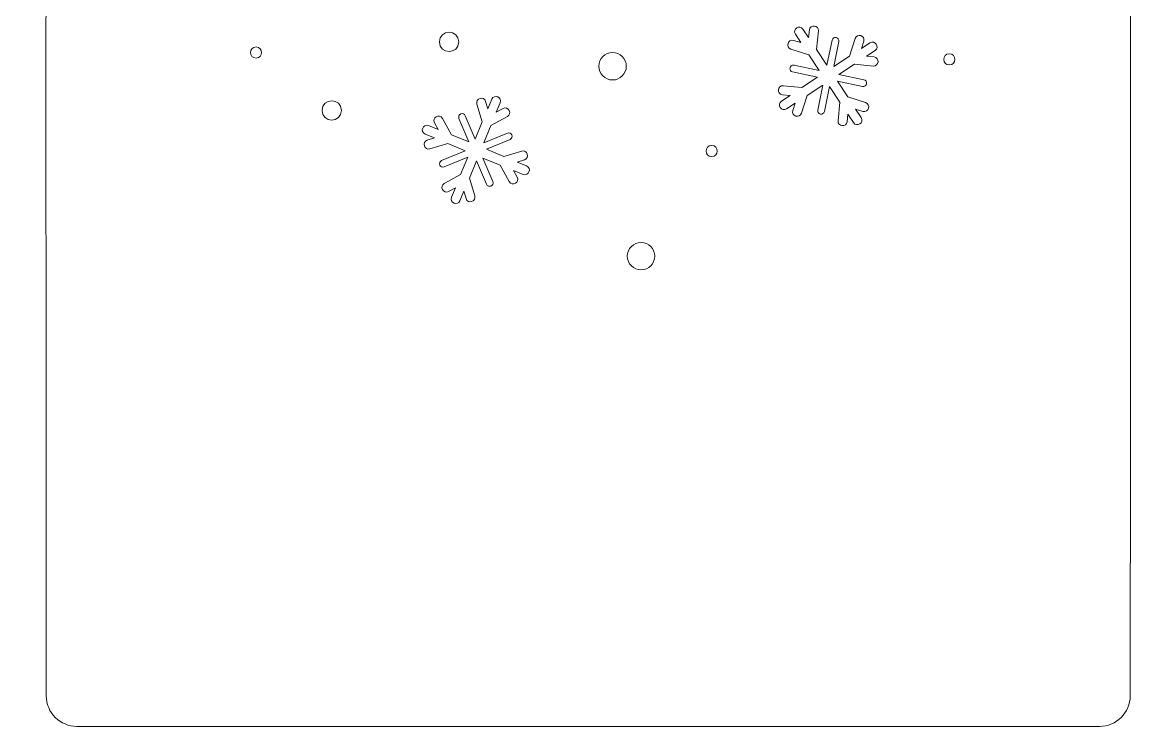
# Model space of a CAD drawing. Header units: inches. Extents: x 0.8 to 13, y 0.4 to 9.6.
# Drawn here: x 0.76 to 5.92, y 4.01 to 7.22 of the extents above; entities that cross this region are included whole.
import ezdxf

# ---------------------------------------------------------------- set-up
doc = ezdxf.new("R2010")
doc.units = ezdxf.units.IN
doc.header["$MEASUREMENT"] = 0
doc.layers.add('_U+0421_U+043B_U+043E_U+0439 1', color=7, linetype='Continuous')

msp = doc.modelspace()

# ---------------------------------------------------------------- linework, layer by layer
at = {"layer": '_U+0421_U+043B_U+043E_U+0439 1', "color": 12, "lineweight": 9, "true_color": 0xe30613}
msp.add_open_spline([(3.7548, 9.3696), (3.5258, 9.5986), (3.1544, 9.599), (2.9252, 9.3696), (0.7618, 7.2144), (0.8683, 7.3365), (0.8683, 7.1998), (0.8683, 5.1443), (0.869, 4.4131), (0.8694, 4.1545), (0.8696, 4.0772), (0.9323, 4.0147), (1.0095, 4.0147), (1.0879, 4.0147), (5.5919, 4.0147), (5.6703, 4.0147), (5.7476, 4.0147), (5.8103, 4.0772), (5.8105, 4.1545), (5.8117, 4.8679), (5.8116, 7.2133), (5.8116, 7.2003), (5.8116, 7.3365), (5.9162, 7.2164), (3.7548, 9.3696)], degree=3, knots=[0, 0, 0, 0, 1, 1, 1, 2, 2, 2, 3, 3, 3, 4, 4, 4, 5, 5, 5, 6, 6, 6, 7, 7, 7, 8, 8, 8, 8], dxfattribs=at)
at = {"layer": '_U+0421_U+043B_U+043E_U+0439 1', "color": 7, "lineweight": 9, "true_color": 0xffffff}
for points, knots in [([(2.6617, 7.1346), (2.6617, 7.0765), (2.7497, 7.0764), (2.7497, 7.1346), (2.7497, 7.1927), (2.6617, 7.1928), (2.6617, 7.1346)], [0, 0, 0, 0, 1, 1, 1, 2, 2, 2, 2]), ([(4.6431, 7.0659), (4.6431, 7.0659), (4.6083, 7.0694), (4.6083, 7.0694), (4.6083, 7.0694), (4.6473, 7.0951), (4.6473, 7.0951), (4.6705, 7.1103), (4.6465, 7.1443), (4.6244, 7.1298), (4.6244, 7.1298), (4.5854, 7.1042), (4.5854, 7.1042), (4.5854, 7.1042), (4.596, 7.1375), (4.596, 7.1375), (4.6044, 7.1634), (4.5647, 7.1758), (4.5563, 7.15), (4.5563, 7.15), (4.5304, 7.0689), (4.5304, 7.0689), (4.5304, 7.0689), (4.4588, 7.0218), (4.4588, 7.0218), (4.4588, 7.0218), (4.4823, 7.1358), (4.4823, 7.1358), (4.4864, 7.156), (4.4559, 7.1622), (4.4517, 7.1421), (4.4517, 7.1421), (4.4282, 7.0281), (4.4282, 7.0281), (4.4282, 7.0281), (4.3811, 7.0997), (4.3811, 7.0997), (4.3811, 7.0997), (4.3894, 7.1844), (4.3894, 7.1844), (4.3919, 7.2115), (4.351, 7.215), (4.348, 7.1887), (4.348, 7.1887), (4.3445, 7.1538), (4.3445, 7.1538), (4.3445, 7.1538), (4.3188, 7.1928), (4.3188, 7.1928), (4.3039, 7.2155), (4.2692, 7.1927), (4.2841, 7.17), (4.2841, 7.17), (4.3098, 7.131), (4.3098, 7.131), (4.3098, 7.131), (4.2764, 7.1415), (4.2764, 7.1415), (4.2496, 7.1496), (4.2393, 7.1093), (4.2639, 7.1018), (4.2639, 7.1018), (4.345, 7.0759), (4.345, 7.0759), (4.345, 7.0759), (4.3921, 7.0043), (4.3921, 7.0043), (4.3921, 7.0043), (4.2781, 7.0278), (4.2781, 7.0278), (4.2579, 7.032), (4.2517, 7.0014), (4.2717, 6.9973), (4.2717, 6.9973), (4.3858, 6.9738), (4.3858, 6.9738), (4.3858, 6.9738), (4.3142, 6.9267), (4.3142, 6.9267), (4.3142, 6.9267), (4.2295, 6.9349), (4.2295, 6.9349), (4.2029, 6.9379), (4.1981, 6.8966), (4.2252, 6.8935), (4.2252, 6.8935), (4.2601, 6.89), (4.2601, 6.89), (4.2601, 6.89), (4.2211, 6.8644), (4.2211, 6.8644), (4.1984, 6.8494), (4.2212, 6.8147), (4.2439, 6.8296), (4.2439, 6.8296), (4.2829, 6.8553), (4.2829, 6.8553), (4.2829, 6.8553), (4.2724, 6.8219), (4.2724, 6.8219), (4.264, 6.7961), (4.3037, 6.7836), (4.3121, 6.8095), (4.3121, 6.8095), (4.338, 6.8905), (4.338, 6.8905), (4.338, 6.8905), (4.4096, 6.9376), (4.4096, 6.9376), (4.4096, 6.9376), (4.3861, 6.8236), (4.3861, 6.8236), (4.3844, 6.8154), (4.39, 6.8069), (4.3982, 6.8052), (4.4064, 6.8035), (4.4149, 6.8091), (4.4166, 6.8173), (4.4166, 6.8173), (4.4401, 6.9313), (4.4401, 6.9313), (4.4401, 6.9313), (4.4872, 6.8597), (4.4872, 6.8597), (4.4872, 6.8597), (4.479, 6.775), (4.479, 6.775), (4.4764, 6.748), (4.5174, 6.7444), (4.5204, 6.7708), (4.5204, 6.7708), (4.5239, 6.8056), (4.5239, 6.8056), (4.5239, 6.8056), (4.5495, 6.7666), (4.5495, 6.7666), (4.5644, 6.7439), (4.5992, 6.7668), (4.5842, 6.7895), (4.5842, 6.7895), (4.5586, 6.8285), (4.5586, 6.8285), (4.5586, 6.8285), (4.592, 6.8179), (4.592, 6.8179), (4.6046, 6.8141), (4.6148, 6.8218), (4.6175, 6.8317), (4.6201, 6.8415), (4.6171, 6.8538), (4.6044, 6.8576), (4.6044, 6.8576), (4.5234, 6.8835), (4.5234, 6.8835), (4.5234, 6.8835), (4.4763, 6.9551), (4.4763, 6.9551), (4.4763, 6.9551), (4.5903, 6.9316), (4.5903, 6.9316), (4.5985, 6.9299), (4.607, 6.9355), (4.6087, 6.9437), (4.6104, 6.952), (4.6048, 6.9605), (4.5966, 6.9622), (4.5966, 6.9622), (4.4826, 6.9857), (4.4826, 6.9857), (4.4826, 6.9857), (4.5542, 7.0328), (4.5542, 7.0328), (4.5542, 7.0328), (4.6389, 7.0245), (4.6389, 7.0245), (4.652, 7.023), (4.6601, 7.0324), (4.6611, 7.0432), (4.6626, 7.0533), (4.6563, 7.0644), (4.6431, 7.0659)], [0, 0, 0, 0, 1, 1, 1, 2, 2, 2, 3, 3, 3, 4, 4, 4, 5, 5, 5, 6, 6, 6, 7, 7, 7, 8, 8, 8, 9, 9, 9, 10, 10, 10, 11, 11, 11, 12, 12, 12, 13, 13, 13, 14, 14, 14, 15, 15, 15, 16, 16, 16, 17, 17, 17, 18, 18, 18, 19, 19, 19, 20, 20, 20, 21, 21, 21, 22, 22, 22, 23, 23, 23, 24, 24, 24, 25, 25, 25, 26, 26, 26, 27, 27, 27, 28, 28, 28, 29, 29, 29, 30, 30, 30, 31, 31, 31, 32, 32, 32, 33, 33, 33, 34, 34, 34, 35, 35, 35, 36, 36, 36, 37, 37, 37, 38, 38, 38, 39, 39, 39, 40, 40, 40, 41, 41, 41, 42, 42, 42, 43, 43, 43, 44, 44, 44, 45, 45, 45, 46, 46, 46, 47, 47, 47, 48, 48, 48, 49, 49, 49, 50, 50, 50, 51, 51, 51, 52, 52, 52, 53, 53, 53, 54, 54, 54, 55, 55, 55, 56, 56, 56, 57, 57, 57, 58, 58, 58, 59, 59, 59, 60, 60, 60, 60]), ([(1.8261, 7.1114), (1.7924, 7.1114), (1.7924, 7.0605), (1.8261, 7.0605), (1.8597, 7.0605), (1.8597, 7.1114), (1.8261, 7.1114)], [0, 0, 0, 0, 1, 1, 1, 2, 2, 2, 2]), ([(3.4511, 7.086), (3.4165, 7.086), (3.3886, 7.058), (3.3886, 7.0235), (3.3886, 6.989), (3.4165, 6.961), (3.4511, 6.961), (3.4856, 6.961), (3.5136, 6.989), (3.5136, 7.0235), (3.5136, 7.058), (3.4856, 7.086), (3.4511, 7.086)], [0, 0, 0, 0, 1, 1, 1, 2, 2, 2, 3, 3, 3, 4, 4, 4, 4]), ([(4.9858, 7.0802), (4.9521, 7.0802), (4.9521, 7.0293), (4.9858, 7.0293), (5.0194, 7.0293), (5.0195, 7.0802), (4.9858, 7.0802)], [0, 0, 0, 0, 1, 1, 1, 2, 2, 2, 2]), ([(2.127, 6.8221), (2.127, 6.764), (2.2149, 6.7639), (2.2149, 6.8221), (2.2149, 6.8802), (2.127, 6.8803), (2.127, 6.8221)], [0, 0, 0, 0, 1, 1, 1, 2, 2, 2, 2]), ([(3.0589, 6.5693), (3.0589, 6.5693), (3.0157, 6.587), (3.0157, 6.587), (3.0157, 6.587), (3.0492, 6.5971), (3.0492, 6.5971), (3.0759, 6.6055), (3.0616, 6.6447), (3.0372, 6.6369), (3.0372, 6.6369), (2.9556, 6.6126), (2.9556, 6.6126), (2.9556, 6.6126), (2.8763, 6.6452), (2.8763, 6.6452), (2.8763, 6.6452), (2.9837, 6.6901), (2.9837, 6.6901), (3.0027, 6.698), (2.9907, 6.7268), (2.9717, 6.7188), (2.9717, 6.7188), (2.8643, 6.674), (2.8643, 6.674), (2.8643, 6.674), (2.8968, 6.7533), (2.8968, 6.7533), (2.8968, 6.7533), (2.9714, 6.7942), (2.9714, 6.7942), (2.9832, 6.8004), (2.9845, 6.8127), (2.9793, 6.8222), (2.9748, 6.8313), (2.9633, 6.837), (2.9516, 6.8308), (2.9516, 6.8308), (2.9209, 6.814), (2.9209, 6.814), (2.9209, 6.814), (2.9386, 6.8572), (2.9386, 6.8572), (2.9438, 6.8698), (2.9369, 6.8799), (2.9275, 6.8838), (2.9181, 6.8877), (2.9053, 6.8856), (2.9002, 6.873), (2.9002, 6.873), (2.8824, 6.8298), (2.8824, 6.8298), (2.8824, 6.8298), (2.8723, 6.8633), (2.8723, 6.8633), (2.8647, 6.8894), (2.8249, 6.8773), (2.8325, 6.8513), (2.8325, 6.8513), (2.8568, 6.7697), (2.8568, 6.7697), (2.8568, 6.7697), (2.8243, 6.6904), (2.8243, 6.6904), (2.8243, 6.6904), (2.7794, 6.7978), (2.7794, 6.7978), (2.7762, 6.8056), (2.7667, 6.8095), (2.759, 6.8062), (2.7512, 6.803), (2.7473, 6.7936), (2.7506, 6.7858), (2.7506, 6.7858), (2.7955, 6.6784), (2.7955, 6.6784), (2.7955, 6.6784), (2.7162, 6.711), (2.7162, 6.711), (2.7162, 6.711), (2.6753, 6.7856), (2.6753, 6.7856), (2.6621, 6.8093), (2.6263, 6.7892), (2.6387, 6.7657), (2.6387, 6.7657), (2.6554, 6.735), (2.6554, 6.735), (2.6554, 6.735), (2.6122, 6.7527), (2.6122, 6.7527), (2.5871, 6.7631), (2.5713, 6.7246), (2.5964, 6.7143), (2.5964, 6.7143), (2.6396, 6.6965), (2.6396, 6.6965), (2.6396, 6.6965), (2.6061, 6.6864), (2.6061, 6.6864), (2.5794, 6.678), (2.5937, 6.6389), (2.6182, 6.6466), (2.6182, 6.6466), (2.6997, 6.6709), (2.6997, 6.6709), (2.6997, 6.6709), (2.779, 6.6384), (2.779, 6.6384), (2.779, 6.6384), (2.6716, 6.5935), (2.6716, 6.5935), (2.6527, 6.5856), (2.6647, 6.5568), (2.6836, 6.5647), (2.6836, 6.5647), (2.7911, 6.6096), (2.7911, 6.6096), (2.7911, 6.6096), (2.7585, 6.5303), (2.7585, 6.5303), (2.7585, 6.5303), (2.6839, 6.4894), (2.6839, 6.4894), (2.6722, 6.4832), (2.6708, 6.4709), (2.6761, 6.4614), (2.6806, 6.4522), (2.692, 6.4466), (2.7037, 6.4528), (2.7037, 6.4528), (2.7345, 6.4695), (2.7345, 6.4695), (2.7345, 6.4695), (2.7167, 6.4263), (2.7167, 6.4263), (2.7064, 6.4012), (2.7449, 6.3854), (2.7552, 6.4105), (2.7552, 6.4105), (2.7729, 6.4537), (2.7729, 6.4537), (2.7729, 6.4537), (2.783, 6.4202), (2.783, 6.4202), (2.7907, 6.3941), (2.8305, 6.4062), (2.8228, 6.4323), (2.8228, 6.4323), (2.7985, 6.5138), (2.7985, 6.5138), (2.7985, 6.5138), (2.8311, 6.5931), (2.8311, 6.5931), (2.8311, 6.5931), (2.876, 6.4857), (2.876, 6.4857), (2.8839, 6.4668), (2.9127, 6.4788), (2.9048, 6.4977), (2.9048, 6.4977), (2.8599, 6.6052), (2.8599, 6.6052), (2.8599, 6.6052), (2.9392, 6.5726), (2.9392, 6.5726), (2.9392, 6.5726), (2.9801, 6.498), (2.9801, 6.498), (2.9933, 6.4742), (3.0291, 6.4944), (3.0167, 6.5178), (3.0167, 6.5178), (2.9999, 6.5486), (2.9999, 6.5486), (2.9999, 6.5486), (3.0431, 6.5308), (3.0431, 6.5308), (3.0682, 6.5205), (3.084, 6.559), (3.0589, 6.5693)], [0, 0, 0, 0, 1, 1, 1, 2, 2, 2, 3, 3, 3, 4, 4, 4, 5, 5, 5, 6, 6, 6, 7, 7, 7, 8, 8, 8, 9, 9, 9, 10, 10, 10, 11, 11, 11, 12, 12, 12, 13, 13, 13, 14, 14, 14, 15, 15, 15, 16, 16, 16, 17, 17, 17, 18, 18, 18, 19, 19, 19, 20, 20, 20, 21, 21, 21, 22, 22, 22, 23, 23, 23, 24, 24, 24, 25, 25, 25, 26, 26, 26, 27, 27, 27, 28, 28, 28, 29, 29, 29, 30, 30, 30, 31, 31, 31, 32, 32, 32, 33, 33, 33, 34, 34, 34, 35, 35, 35, 36, 36, 36, 37, 37, 37, 38, 38, 38, 39, 39, 39, 40, 40, 40, 41, 41, 41, 42, 42, 42, 43, 43, 43, 44, 44, 44, 45, 45, 45, 46, 46, 46, 47, 47, 47, 48, 48, 48, 49, 49, 49, 50, 50, 50, 51, 51, 51, 52, 52, 52, 53, 53, 53, 54, 54, 54, 55, 55, 55, 56, 56, 56, 57, 57, 57, 58, 58, 58, 59, 59, 59, 60, 60, 60, 60]), ([(3.9024, 6.6624), (3.8688, 6.6624), (3.8688, 6.6114), (3.9024, 6.6114), (3.9361, 6.6114), (3.9361, 6.6624), (3.9024, 6.6624)], [0, 0, 0, 0, 1, 1, 1, 2, 2, 2, 2]), ([(3.5807, 6.2202), (3.5462, 6.2202), (3.5182, 6.1922), (3.5182, 6.1577), (3.5182, 6.1232), (3.5462, 6.0952), (3.5807, 6.0952), (3.6152, 6.0952), (3.6432, 6.1232), (3.6432, 6.1577), (3.6432, 6.1923), (3.6152, 6.2202), (3.5807, 6.2202)], [0, 0, 0, 0, 1, 1, 1, 2, 2, 2, 3, 3, 3, 4, 4, 4, 4])]:
    msp.add_open_spline(points, degree=3, knots=knots, dxfattribs=at)

doc.saveas('drawing.dxf')
